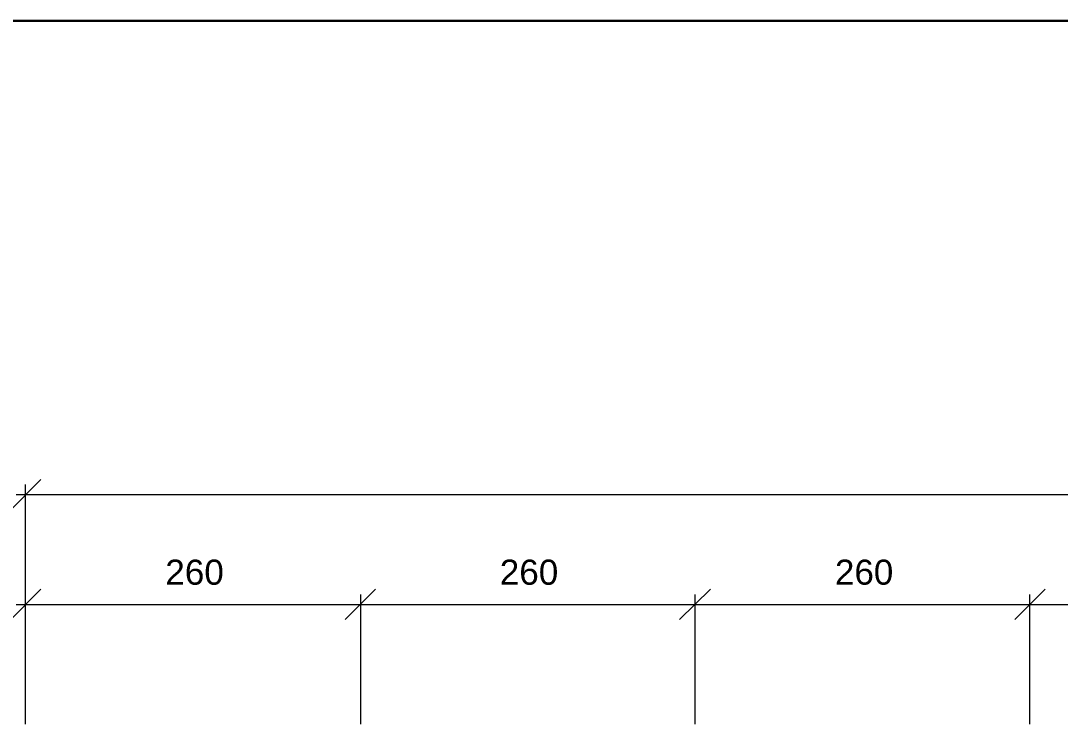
# Model space of a CAD drawing. Header units: millimetres. Extents: x 50 to 186, y -32 to 33.
# Drawn here: x 112.37 to 118.12, y -5.56 to -1.67 of the extents above; entities that cross this region are included whole.
import ezdxf

# ---------------------------------------------------------------- set-up
doc = ezdxf.new("R2010")
doc.units = ezdxf.units.MM
doc.layers.add('11 - Quadro de cargas', color=7, linetype='Continuous', lineweight=30)
doc.layers.add('Prumada Eletrica', color=40, linetype='Continuous', lineweight=30)
doc.styles.add('Arial0', font='arial.ttf', dxfattribs={"height": 3.14658})

msp = doc.modelspace()

# ---------------------------------------------------------------- linework, layer by layer
at = {"layer": '11 - Quadro de cargas'}
msp.add_line((185.5001, -1.6663), (105.5001, -1.6663), dxfattribs=at)
at = {"layer": 'Prumada Eletrica', "color": 8, "linetype": 'Continuous', "lineweight": 20, "true_color": 0x000008}
for points in [[(112.4769, -4.2077), (112.3093, -4.3753), (112.3093, -4.3753)], [(112.3917, -5.5625), (112.3917, -4.2356), (112.3917, -4.2356)], [(125.4221, -4.2929), (112.3387, -4.2929), (112.3387, -4.2929)], [(112.4769, -4.8152), (112.3093, -4.9829), (112.3093, -4.9829)], [(114.1614, -4.9829), (114.3304, -4.8152), (114.3304, -4.8152)], [(114.3304, -4.8152), (114.1614, -4.9829), (114.1614, -4.9829)], [(116.0135, -4.9829), (116.1853, -4.8152), (116.1853, -4.8152)], [(116.1853, -4.8152), (116.0135, -4.9829), (116.0135, -4.9829)], [(117.8698, -4.9829), (118.0374, -4.8152), (118.0374, -4.8152)], [(118.0374, -4.8152), (117.8698, -4.9829), (117.8698, -4.9829)], [(112.3917, -5.5625), (112.3917, -4.8432), (112.3917, -4.8432)], [(114.248, -5.5625), (114.248, -4.8432), (114.248, -4.8432)], [(114.248, -5.5625), (114.248, -4.8432), (114.248, -4.8432)], [(116.1001, -5.5625), (116.1001, -4.8432), (116.1001, -4.8432)], [(116.1001, -5.5625), (116.1001, -4.8432), (116.1001, -4.8432)], [(117.9522, -5.5625), (117.9522, -4.8432), (117.9522, -4.8432)], [(117.9522, -5.5625), (117.9522, -4.8432), (117.9522, -4.8432)], [(114.3011, -4.9004), (112.3387, -4.9004), (112.3387, -4.9004)], [(116.1574, -4.9004), (114.1908, -4.9004), (114.1908, -4.9004)], [(118.0095, -4.9004), (116.0429, -4.9004), (116.0429, -4.9004)], [(119.8616, -4.9004), (117.8978, -4.9004), (117.8978, -4.9004)]]:
    msp.add_lwpolyline(points, dxfattribs=at)

# ---------------------------------------------------------------- texts
at = {"layer": 'Prumada Eletrica', "color": 7, "true_color": 0x000007, "style": 'Arial0'}
for height, p in [(0.13909, (113.1655, -4.79)), (0.13909, (115.0176, -4.79)), (0.13861, (116.8739, -4.7896))]:
    msp.add_text('260', height=height, dxfattribs=at).set_placement(p)

doc.saveas('drawing.dxf')
